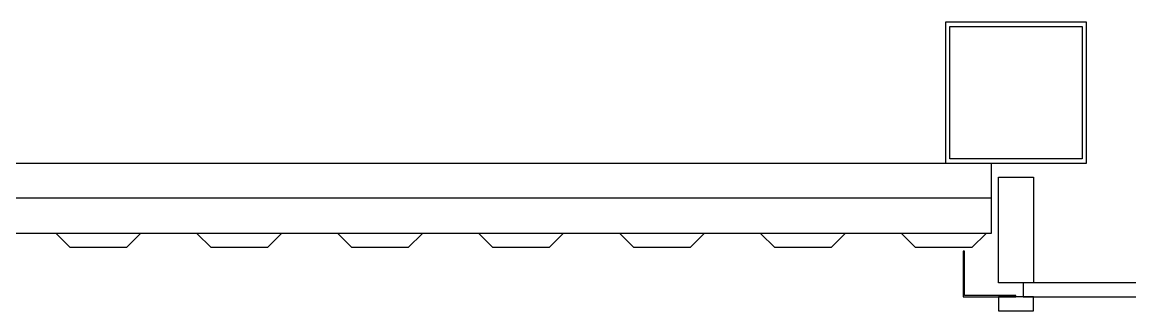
# Model space of a CAD drawing. Header units: centimetres. Extents: x 28733 to 98303, y -2883 to 8555.
# Drawn here: x 91499.8 to 91657, y 1497.6 to 1538.6 of the extents above; entities that cross this region are included whole.
import ezdxf

# ---------------------------------------------------------------- set-up
doc = ezdxf.new("R2010")
doc.units = ezdxf.units.CM
doc.header["$LTSCALE"] = 100
for name, color, linetype in [('A-ELEV-03', 251, 'Continuous'), ('A-GLAZ-FRME', 12, 'Continuous'), ('A-GLAZ-FULL', 130, 'Continuous'), ('A-WALL-INSL', 249, 'Continuous'), ('A-WALL-SNWPNL', 200, 'Continuous'), ('A-WALL-STEL', 202, 'Continuous'), ('S-STEL', 3, 'Continuous')]:
    doc.layers.add(name, color=color, linetype=linetype)
doc.linetypes.add('BATTING', pattern='A,0.00254,-2.54,[134,ltypeshp.shx,S=2.54,R=0,X=-2.54,Y=0],-5.08,[134,ltypeshp.shx,S=2.54,R=180,X=2.54,Y=0],-2.54', length=10.16254)

# ---------------------------------------------------------------- blocks, each defined once
blk = doc.blocks.new('*U61')
at = {"layer": 'A-WALL-SNWPNL'}
blk.add_lwpolyline([(50, 1), (42, 1), (40, -1), (32, -1), (30, 1), (22, 1), (20, -1), (12, -1), (10, 1), (2, 1), (0, -1), (-8, -1), (-10, 1), (-18, 1), (-20, -1), (-28, -1), (-30, 1), (-38, 1), (-40, -1), (-48, -1), (-50, 1)], dxfattribs=at)
blk = doc.blocks.new('*U62')
at = {"layer": 'A-WALL-STEL', "color": 0, "linetype": 'ByBlock', "lineweight": -2, "transparency": 16777216}
for p in [(0, 0), (100, 0), (200, 0)]:
    blk.add_blockref('*U61', p, dxfattribs=at)

msp = doc.modelspace()

# ---------------------------------------------------------------- linework, layer by layer
at = {"layer": 'A-ELEV-03'}
msp.add_lwpolyline([(91637.36, 1508.59), (91284.61, 1508.59), (91284.61, 1518.59)], dxfattribs=at)
at = {"layer": 'A-ELEV-03', "elevation": 0}
msp.add_lwpolyline([(91637.36, 1518.59), (91637.36, 1508.59)], dxfattribs=at)
at = {"layer": 'A-GLAZ-FRME', "elevation": 0}
for points in [[(91643.36, 1501.59), (91638.36, 1501.59), (91638.36, 1516.59), (91643.36, 1516.59)], [(91638.36, 1497.59), (91643.36, 1497.59), (91643.36, 1499.59), (91638.36, 1499.59)]]:
    msp.add_lwpolyline(points, close=True, dxfattribs=at)
at = {"layer": 'A-GLAZ-FULL', "elevation": 0}
msp.add_lwpolyline([(91641.86, 1499.59), (91739.86, 1499.59), (91739.86, 1501.59), (91641.86, 1501.59)], close=True, dxfattribs=at)
at = {"layer": 'A-WALL-INSL', "linetype": 'BATTING', "ltscale": 0.005}
msp.add_line((91637.36, 1513.59), (91134.36, 1513.59), dxfattribs=at)
at = {"layer": 'A-WALL-SNWPNL'}
msp.add_line((91134.36, 1518.59), (91637.36, 1518.59), dxfattribs=at)
msp.add_lwpolyline([(91637.36, 1508.59), (91636.61, 1508.59), (91634.61, 1506.59), (91626.61, 1506.59), (91624.61, 1508.59), (91616.61, 1508.59), (91614.61, 1506.59), (91606.61, 1506.59), (91604.61, 1508.59), (91596.61, 1508.59), (91594.61, 1506.59), (91586.61, 1506.59), (91584.61, 1508.59)], dxfattribs=at)
at = {"layer": 'A-WALL-SNWPNL', "elevation": 0}
msp.add_lwpolyline([(91633.36, 1506.09), (91633.36, 1499.59), (91638.36, 1499.59), (91640.86, 1499.59), (91640.86, 1499.79), (91638.36, 1499.79), (91633.56, 1499.79), (91633.56, 1506.09)], close=True, dxfattribs=at)
at = {"layer": 'S-STEL', "elevation": 0}
for points in [[(91630.86, 1518.59), (91650.86, 1518.59), (91650.86, 1538.59), (91630.86, 1538.59)], [(91631.46, 1537.99), (91650.26, 1537.99), (91650.26, 1519.19), (91631.46, 1519.19)]]:
    msp.add_lwpolyline(points, close=True, dxfattribs=at)

# ---------------------------------------------------------------- block references
at = {"layer": 'A-WALL-STEL'}
msp.add_blockref('*U62', (91334.61, 1507.59), dxfattribs=at)

doc.saveas('drawing.dxf')
